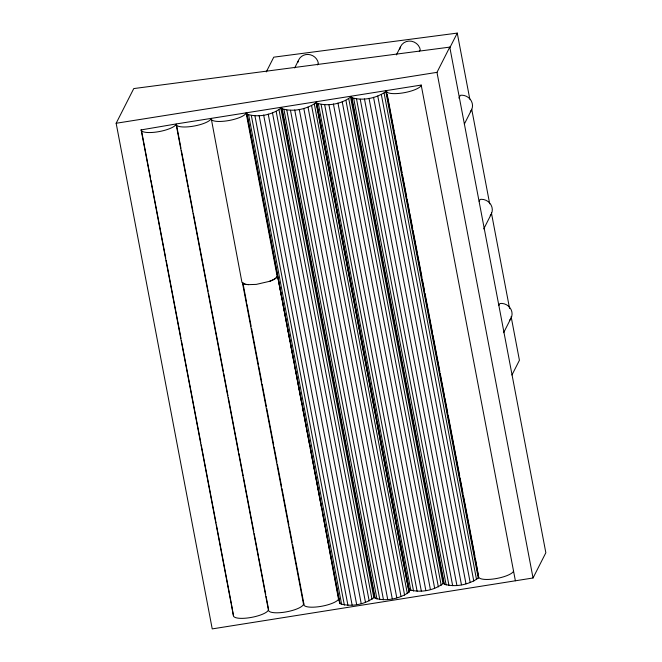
<?xml version="1.0" encoding="UTF-8"?>
<svg xmlns="http://www.w3.org/2000/svg" width="662" height="662" viewBox="0 0 662 662"><rect width="100%" height="100%" fill="white"/><g stroke="black" fill="none" stroke-linecap="round" stroke-linejoin="round"><path stroke-width="0.99" d="M268.64 609.735L268.507 610.405A17.833 4.866 -10.8 0 0 286.108 611.903A17.833 4.866 -10.8 0 0 303.51 604.199L303.941 604.133L292.571 544.305M303.941 604.133L303.8 604.803A17.833 4.866 -10.8 0 0 320.259 606.491A17.833 4.866 -10.8 0 0 338.522 599.292L322.816 514.275M269.451 281.325A17.833 4.866 -10.8 0 0 277.13 276.178L277.535 276.112L277.254 276.807A17.833 4.866 -10.8 0 1 269.864 281.259L256.302 284.387L248.54 284.643A17.833 4.866 -10.8 0 1 246.413 284.395M386.476 90.578L386.327 91.199A17.833 4.866 -10.8 0 0 402.628 92.961A17.833 4.866 -10.8 0 0 421.032 85.787L421.197 85.067L386.476 90.578L386.856 92.606M513.497 570.876L513.331 571.596A17.833 4.866 -10.8 0 1 494.928 578.778A17.833 4.866 -10.8 0 1 478.626 577.007L475.308 558.132M141.138 129.909L176.059 123.968L175.711 124.911A17.833 4.866 -10.8 0 1 156.77 131.978A17.833 4.866 -10.8 0 1 141.138 129.909L233.438 615.718A17.833 4.866 -10.8 0 0 249.069 617.787A17.833 4.866 -10.8 0 0 268.019 610.72L268.358 609.776L176.249 124.986M233.438 615.718L231.667 605.151M316.353 101.708L316.75 103.098C327.839 106.739 342.279 103.967 351.274 96.511L443.706 582.999L444.351 584.157C455.373 587.616 468.878 584.695 478.237 578.108L478.634 577.098L386.203 90.62L246.603 112.772L247 114.17C258.089 117.811 272.529 115.039 281.524 107.583L282.178 108.742C293.192 112.201 306.696 109.28 316.064 102.693L316.312 102.056M351.274 96.511L351.927 97.678C362.942 101.129 376.446 98.216 385.814 91.621L386.203 90.62M281.524 107.583L374.518 597.05L375.172 598.216C386.194 601.667 399.691 598.746 409.058 592.159L316.444 102.924M211.211 118.39L241.953 282.401L245.089 284.271L248.54 284.643M374.518 597.05C365.532 604.505 351.092 607.277 340.003 603.636L338.812 598.597M116.156 123.264L133.757 88.576L449.771 47.118L545.844 552.762L533.042 577.984L212.229 628.9L116.156 123.264L436.978 72.348L449.771 47.118M266.29 71.901L273.762 57.172L457.26 33.1L469.805 99.143M294.656 67.954L298.372 60.631M317.404 64.926L318.331 63.097A10.493 9.872 26.9 0 0 308.053 54.441A10.493 9.872 26.9 0 0 297.917 62.302M396.381 54.905L400.56 46.671M419.286 51.562L420.213 49.733L419.708 47.813A10.493 9.872 26.9 0 0 408.859 41.085A10.493 9.872 26.9 0 0 399.823 49.145M449.779 47.829L457.26 33.1M458.898 98.117L460.289 95.369L461.819 95.196A10.493 9.872 26.9 0 1 471.41 101.121A10.493 9.872 26.9 0 1 470.318 111.754M464.343 124.067L471.303 110.339M479.147 201.306L480.074 199.469L481.406 199.295A10.493 9.872 26.9 0 1 491.096 205.046A10.493 9.872 26.9 0 1 490.211 215.713M483.748 228.92L491.171 214.281M498.916 305.381L499.843 303.552L501.912 303.419A10.493 9.872 26.9 0 1 511.196 309.799A10.493 9.872 26.9 0 1 509.533 320.334M503.633 332.705L510.601 318.976M511.949 375.015L519.422 360.277L511.122 316.585M409.315 591.522L408.785 588.187L409.182 589.585C420.271 593.226 434.711 590.454 443.706 582.999M246.098 112.854L176.34 123.926L176.2 124.588A17.833 4.866 -10.8 0 0 192.659 126.285A17.833 4.866 -10.8 0 0 210.921 119.086L212.005 120.161A17.833 4.866 -10.8 0 0 230.98 120.112A17.833 4.866 -10.8 0 0 246.098 112.854L277.13 276.178M277.535 276.112L277.717 276.542M339.498 602.445L246.603 112.772M471.733 109.304L489.69 203.805M491.427 212.949L509.574 308.459M436.978 72.348L533.042 577.984M421.197 85.067L515.384 580.789M387.245 94.633L394.18 131.142M394.569 133.17L397.457 148.387M397.845 150.415L402.082 172.724M402.471 174.76L406.708 197.069M407.089 199.096L409.406 211.269M409.786 213.296L412.683 228.506M413.063 230.542L417.308 252.851M417.689 254.878L421.934 277.196M422.315 279.223L424.632 291.388M425.012 293.423L432.526 332.978M432.915 335.005L439.849 371.514M440.238 373.542L444.475 395.859M444.864 397.887L447.752 413.096M448.141 415.124L459.701 475.978M460.082 478.005L462.978 493.223M463.359 495.25L474.919 556.105M385.814 91.621L478.237 578.108M384.109 93.119L476.541 579.598M381.362 94.633L473.793 581.112M377.762 96.064L470.194 582.543M373.55 97.306L465.982 583.793M369.015 98.282L461.447 584.769M364.472 98.928L456.904 585.415M360.219 99.192L452.651 585.68M356.553 99.068L448.985 585.547M353.723 98.547L446.155 585.034M351.927 97.678L444.351 584.157M350.628 97.364L443.06 583.851M348.783 98.87L441.215 585.357M345.92 100.384L438.352 586.863M342.229 101.791L434.661 588.278M337.959 103.007L430.391 589.494M333.408 103.951L425.84 590.43M328.882 104.546L421.313 591.025M324.686 104.761L417.118 591.24M321.12 104.579L413.551 591.058M318.414 104.008L410.837 590.496M316.75 103.098L409.182 589.585M316.933 104.753L321.178 127.096M321.567 129.123L329.088 168.736M329.477 170.763L336.42 207.33M336.809 209.358L341.054 231.7M341.435 233.736L348.965 273.348M349.346 275.375L364.208 353.582M364.597 355.61L368.842 377.952M369.222 379.988L376.752 419.592M377.133 421.628L384.084 458.187M384.465 460.222L391.995 499.827M392.384 501.862L396.629 524.205M397.01 526.232L403.961 562.799M404.921 567.872L408.586 587.169M316.064 102.693L409.058 592.159M314.359 104.191L407.353 593.657M311.612 105.705L404.614 595.171M308.012 107.128L401.015 596.594M303.8 108.378L396.803 597.844M299.274 109.354L392.268 598.82M294.722 110L387.717 599.466M290.469 110.264L383.472 599.731M286.812 110.132L379.806 599.598M283.973 109.619L376.976 599.085M282.178 108.742L375.172 598.216M280.887 108.436L373.881 597.902M279.041 109.942L372.036 599.408M276.17 111.448L369.173 600.914M272.479 112.863L365.474 602.329M268.209 114.079L361.204 603.545M263.658 115.014L356.653 604.48M259.132 115.61L352.126 605.076M254.944 115.825L347.939 605.291M251.37 115.643L344.364 605.118M248.664 115.08L341.658 604.547M247 114.17L340.003 603.636M277.908 277.552L282.153 299.903M282.533 301.938L286.778 324.289M287.159 326.325L290.055 341.559M290.436 343.595L294.102 362.9M295.062 367.973L302.004 404.548M302.385 406.584L306.63 428.935M307.011 430.962L309.899 446.205M310.288 448.24L314.524 470.591M314.913 472.618L321.848 509.194M242.855 282.657L246.521 301.93M246.901 303.957L251.146 326.267M251.527 328.294L258.461 364.803M258.85 366.831L261.738 382.04M262.127 384.068L266.364 406.385M266.753 408.413L273.687 444.922M274.068 446.949L276.964 462.159M277.345 464.186L281.59 486.496M281.971 488.523L288.905 525.032M289.294 527.06L292.182 542.269M242.433 282.732L303.51 604.199M176.721 125.954L180.958 148.263M181.347 150.299L188.281 186.808M188.67 188.835L192.907 211.145M193.296 213.172L208.133 291.272M208.513 293.299L223.359 371.39M223.739 373.426L227.976 395.735M228.365 397.763L238.577 451.517M238.965 453.544L243.202 475.862M243.591 477.89L253.803 531.644M254.183 533.671L258.428 555.981M258.809 558.008L265.752 594.526M266.132 596.553L268.449 608.717M141.296 129.487L150.539 178.169M150.928 180.196L165.765 258.288M166.154 260.323L180.991 338.414M181.371 340.442L200.834 442.878M201.223 444.905L216.06 523.005M216.441 525.032L231.278 603.123M245.503 284.205A17.833 4.866 -10.8 0 1 243.451 283.41"/></g></svg>
